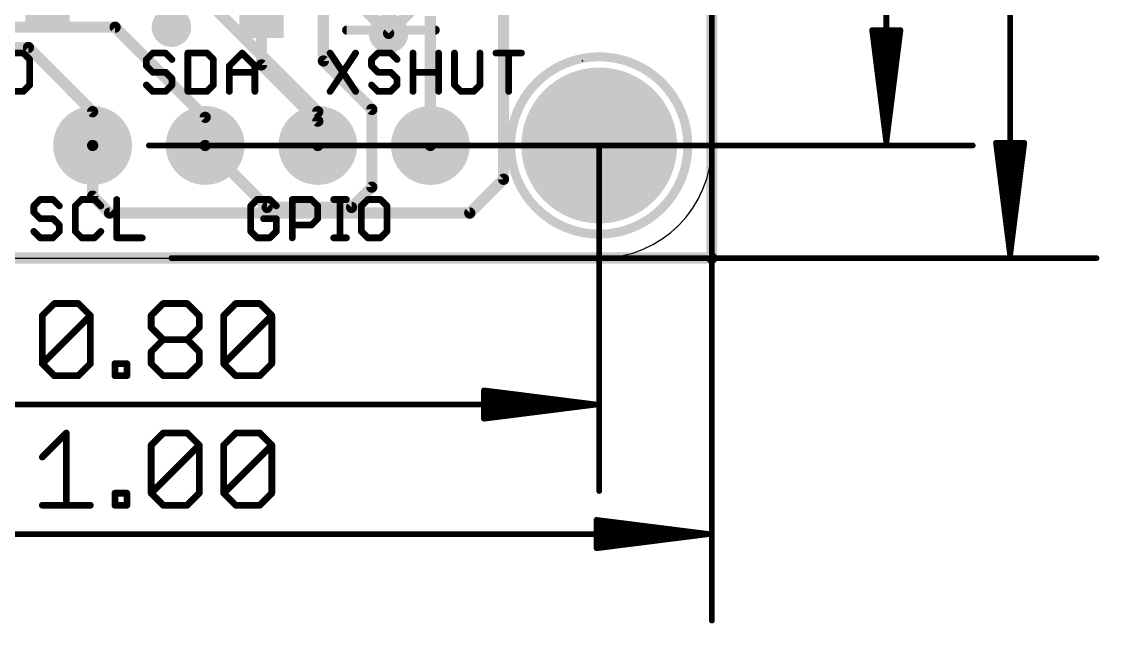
# Model space of a CAD drawing. Extents: x -5.4 to 34.1, y -8.2 to 17.9.
# Drawn here: x 9.83 to 34.15, y -8.24 to 5.33 of the extents above; entities that cross this region are included whole.
import ezdxf

# ---------------------------------------------------------------- set-up
doc = ezdxf.new("R2010")
doc.units = 0
for name, color, linetype in [('1', 12, 'CONTINUOUS'), ('16', 5, 'CONTINUOUS'), ('17', 110, 'CONTINUOUS'), ('18', 110, 'CONTINUOUS'), ('20', 53, 'CONTINUOUS'), ('21', 40, 'CONTINUOUS'), ('23', 53, 'CONTINUOUS'), ('24', 53, 'CONTINUOUS'), ('47', 253, 'CONTINUOUS')]:
    doc.layers.add(name, color=color, linetype=linetype)

# ---------------------------------------------------------------- blocks, each defined once
blk = doc.blocks.new('RECT')
blk.add_solid([(-0.5, -0.5), (0.5, -0.5), (-0.5, 0.5), (0.5, 0.5)])
blk = doc.blocks.new('ROUNDP')
at = {"const_width": 0.5}
blk.add_lwpolyline([(0, -0.25, 1), (0, 0.25, 1), (0, -0.25)], format="xyb", dxfattribs=at)
blk = doc.blocks.new('ROUNDV')
at = {"const_width": 0.5}
blk.add_lwpolyline([(0, -0.25, 1), (0, 0.25, 1), (0, -0.25)], format="xyb", dxfattribs=at)

msp = doc.modelspace()

# ---------------------------------------------------------------- linework, layer by layer
at = {"layer": '1', "const_width": 0.254}
for points in [[(25.4, 17.78), (25.4, 0)], [(20.701, 6.604), (20.701, 1.778)], [(18.1083, 5.0673), (17.3336, 5.842)], [(15.24, 5.5), (15.24, 4.357)], [(19.05, 2.54), (19.05, 5.461)], [(16.51, 3.087), (15.24, 4.357)], [(16.51, 3.087), (16.51, 2.54)], [(11.43, 1.397), (11.43, 2.54)], [(20.701, 1.778), (19.939, 1.016)], [(11.811, 1.016), (11.43, 1.397)], [(19.939, 1.016), (11.811, 1.016)], [(25.4, 0), (0, 0)]]:
    msp.add_lwpolyline(points, dxfattribs=at)
at = {"layer": '1', "const_width": 0.127}
for points in [[(18.0634, 5.0224, 1), (18.1532, 5.1122)], [(15.2849, 4.4019, 1), (15.1951, 4.3121)], [(15.1765, 4.357, 1), (15.3035, 4.357)], [(16.5735, 3.087, 1), (16.4465, 3.087)], [(16.4651, 3.0421, 1), (16.5549, 3.1319)], [(11.4935, 2.54, 1), (11.3665, 2.54)], [(16.4465, 2.54, 1), (16.5735, 2.54)], [(18.9865, 2.54, 1), (19.1135, 2.54)], [(20.6375, 1.778, 1), (20.7645, 1.778)], [(20.7459, 1.7331, 1), (20.6561, 1.8229)], [(11.4749, 1.4419, 1), (11.3851, 1.3521)], [(11.3665, 1.397, 1), (11.4935, 1.397)], [(11.811, 1.0795, 1), (11.811, 0.9525)], [(11.7661, 0.9711, 1), (11.8559, 1.0609)], [(19.8941, 1.0609, 1), (19.9839, 0.9711)], [(19.939, 0.9525, 1), (19.939, 1.0795)], [(25.3365, 0, 1), (25.4635, 0)], [(25.4, -0.0635, 1), (25.4, 0.0635)]]:
    msp.add_lwpolyline(points, format="xyb", dxfattribs=at)
at = {"layer": '16', "const_width": 0.254}
for points in [[(25.4, 17.78), (25.4, 0)], [(16.637, 10.033), (16.637, 4.445)], [(19.431, 6.39), (18.1083, 5.0673)], [(14.224, 5.588), (16.51, 3.302)], [(6.858, 5.207), (11.938, 5.207)], [(11.938, 5.207), (13.97, 3.175)], [(6.6686, 4.7498), (9.9822, 4.7498)], [(9.9822, 4.7498), (11.43, 3.302)], [(17.7292, 3.3528), (16.637, 4.445)], [(11.43, 3.302), (11.43, 2.54)], [(16.51, 3.302), (16.51, 2.54)], [(17.7292, 1.6002), (17.7292, 3.3528)], [(13.97, 3.175), (13.97, 2.54)], [(13.97, 2.54), (15.367, 1.143)], [(17.272, 1.143), (17.7292, 1.6002)], [(15.367, 1.143), (17.272, 1.143)], [(25.4, 0), (0, 0)]]:
    msp.add_lwpolyline(points, dxfattribs=at)
at = {"layer": '16', "const_width": 0.127}
for points in [[(11.9829, 5.2519, 1), (11.8931, 5.1621)], [(11.938, 5.1435, 1), (11.938, 5.2705)], [(18.0634, 5.1122, 1), (18.1532, 5.0224)], [(10.0271, 4.7947, 1), (9.9373, 4.7049)], [(9.9822, 4.6863, 1), (9.9822, 4.8133)], [(16.6819, 4.4899, 1), (16.5921, 4.4001)], [(16.5735, 4.445, 1), (16.7005, 4.445)], [(11.4935, 3.302, 1), (11.3665, 3.302)], [(11.3851, 3.2571, 1), (11.4749, 3.3469)], [(16.5735, 3.302, 1), (16.4465, 3.302)], [(16.4651, 3.2571, 1), (16.5549, 3.3469)], [(17.7927, 3.3528, 1), (17.6657, 3.3528)], [(17.6843, 3.3079, 1), (17.7741, 3.3977)], [(14.0335, 3.175, 1), (13.9065, 3.175)], [(13.9251, 3.1301, 1), (14.0149, 3.2199)], [(11.3665, 2.54, 1), (11.4935, 2.54)], [(14.0149, 2.5849, 1), (13.9251, 2.4951)], [(13.9065, 2.54, 1), (14.0335, 2.54)], [(16.4465, 2.54, 1), (16.5735, 2.54)], [(17.7741, 1.5553, 1), (17.6843, 1.6451)], [(17.6657, 1.6002, 1), (17.7927, 1.6002)], [(15.367, 1.2065, 1), (15.367, 1.0795)], [(15.3221, 1.0981, 1), (15.4119, 1.1879)], [(17.2271, 1.1879, 1), (17.3169, 1.0981)], [(17.272, 1.0795, 1), (17.272, 1.2065)], [(25.3365, 0, 1), (25.4635, 0)], [(25.4, -0.0635, 1), (25.4, 0.0635)]]:
    msp.add_lwpolyline(points, format="xyb", dxfattribs=at)
at = {"layer": '20'}
for p, q in [((25.4, 2.54), (25.4, 15.24)), ((2.54, 0), (22.86, 0))]:
    msp.add_line(p, q, dxfattribs=at)
msp.add_arc((22.86, 2.54), 2.54, 270, 0, dxfattribs=at)
at = {"layer": '21'}
for points, const_width in [([(19.161, 5.142), (17.161, 5.142)], 0.2032), ([(9.8661, 4.6235), (9.434, 4.6235)], 0.1524), ([(10.0102, 4.4795), (9.8661, 4.6235)], 0.1524), ([(12.787, 4.6235), (12.6429, 4.4795)], 0.1524), ([(13.0751, 4.6235), (12.787, 4.6235)], 0.1524), ([(13.2191, 4.4795), (13.0751, 4.6235)], 0.1524), ([(13.5784, 4.6235), (13.5784, 3.7592)], 0.1524), ([(14.0106, 4.6235), (13.5784, 4.6235)], 0.1524), ([(14.1547, 4.4795), (14.0106, 4.6235)], 0.1524), ([(14.514, 4.3354), (14.8021, 4.6235)], 0.1524), ([(14.8021, 4.6235), (15.0902, 4.3354)], 0.1524), ([(16.7874, 4.6235), (17.3636, 3.7592)], 0.1524), ([(17.3636, 4.6235), (16.7874, 3.7592)], 0.1524), ([(17.867, 4.6235), (17.7229, 4.4795)], 0.1524), ([(18.1551, 4.6235), (17.867, 4.6235)], 0.1524), ([(18.2991, 4.4795), (18.1551, 4.6235)], 0.1524), ([(18.6584, 3.7592), (18.6584, 4.6235)], 0.1524), ([(19.2347, 4.6235), (19.2347, 3.7592)], 0.1524), ([(19.594, 4.6235), (19.594, 3.9033)], 0.1524), ([(20.1702, 3.9033), (20.1702, 4.6235)], 0.1524), ([(20.5295, 4.6235), (21.1057, 4.6235)], 0.1524), ([(20.8176, 3.7592), (20.8176, 4.6235)], 0.1524), ([(10.0102, 3.9033), (10.0102, 4.4795)], 0.1524), ([(12.6429, 4.4795), (12.6429, 4.3354)], 0.1524), ([(12.6429, 4.3354), (12.787, 4.1914)], 0.1524), ([(14.1547, 3.9033), (14.1547, 4.4795)], 0.1524), ([(14.514, 3.7592), (14.514, 4.3354)], 0.1524), ([(15.0902, 4.3354), (15.0902, 3.7592)], 0.1524), ([(17.7229, 4.4795), (17.7229, 4.3354)], 0.1524), ([(17.7229, 4.3354), (17.867, 4.1914)], 0.1524), ([(12.787, 4.1914), (13.0751, 4.1914)], 0.1524), ([(13.0751, 4.1914), (13.2191, 4.0473)], 0.1524), ([(14.514, 4.1914), (15.0902, 4.1914)], 0.1524), ([(17.867, 4.1914), (18.1551, 4.1914)], 0.1524), ([(18.1551, 4.1914), (18.2991, 4.0473)], 0.1524), ([(18.6584, 4.1914), (19.2347, 4.1914)], 0.1524), ([(9.8661, 3.7592), (10.0102, 3.9033)], 0.1524), ([(12.787, 3.7592), (12.6429, 3.9033)], 0.1524), ([(13.2191, 3.9033), (13.0751, 3.7592)], 0.1524), ([(13.2191, 4.0473), (13.2191, 3.9033)], 0.1524), ([(14.0106, 3.7592), (14.1547, 3.9033)], 0.1524), ([(17.867, 3.7592), (17.7229, 3.9033)], 0.1524), ([(18.2991, 3.9033), (18.1551, 3.7592)], 0.1524), ([(18.2991, 4.0473), (18.2991, 3.9033)], 0.1524), ([(19.594, 3.9033), (19.738, 3.7592)], 0.1524), ([(20.0261, 3.7592), (20.1702, 3.9033)], 0.1524), ([(9.434, 3.7592), (9.8661, 3.7592)], 0.1524), ([(13.0751, 3.7592), (12.787, 3.7592)], 0.1524), ([(13.5784, 3.7592), (14.0106, 3.7592)], 0.1524), ([(18.1551, 3.7592), (17.867, 3.7592)], 0.1524), ([(19.738, 3.7592), (20.0261, 3.7592)], 0.1524), ([(10.247, 1.3215), (10.1029, 1.1775)], 0.1524), ([(10.1029, 1.1775), (10.1029, 1.0334)], 0.1524), ([(10.5351, 1.3215), (10.247, 1.3215)], 0.1524), ([(10.6791, 1.1775), (10.5351, 1.3215)], 0.1524), ([(11.1825, 1.3215), (11.0384, 1.1775)], 0.1524), ([(11.0384, 1.1775), (11.0384, 0.6013)], 0.1524), ([(11.4706, 1.3215), (11.1825, 1.3215)], 0.1524), ([(11.6147, 1.1775), (11.4706, 1.3215)], 0.1524), ([(11.974, 1.3215), (11.974, 0.4572)], 0.1524), ([(15.1421, 1.3215), (14.9981, 1.1775)], 0.1524), ([(14.9981, 1.1775), (14.9981, 0.6013)], 0.1524), ([(15.4303, 1.3215), (15.1421, 1.3215)], 0.1524), ([(15.5743, 1.1775), (15.4303, 1.3215)], 0.1524), ([(15.9336, 0.4572), (15.9336, 1.3215)], 0.1524), ([(15.9336, 1.3215), (16.3658, 1.3215)], 0.1524), ([(16.3658, 1.3215), (16.5098, 1.1775)], 0.1524), ([(16.5098, 1.1775), (16.5098, 0.8894)], 0.1524), ([(16.8691, 1.3215), (17.1572, 1.3215)], 0.1524), ([(17.0132, 0.4572), (17.0132, 1.3215)], 0.1524), ([(17.6369, 1.3215), (17.4928, 1.1775)], 0.1524), ([(17.4928, 1.1775), (17.4928, 0.6013)], 0.1524), ([(17.925, 1.3215), (17.6369, 1.3215)], 0.1524), ([(18.069, 1.1775), (17.925, 1.3215)], 0.1524), ([(18.069, 0.6013), (18.069, 1.1775)], 0.1524), ([(10.1029, 1.0334), (10.247, 0.8894)], 0.1524), ([(10.247, 0.8894), (10.5351, 0.8894)], 0.1524), ([(10.5351, 0.8894), (10.6791, 0.7453)], 0.1524), ([(10.6791, 0.7453), (10.6791, 0.6013)], 0.1524), ([(15.5743, 0.8894), (15.2862, 0.8894)], 0.1524), ([(15.5743, 0.6013), (15.5743, 0.8894)], 0.1524), ([(16.3658, 0.7453), (15.9336, 0.7453)], 0.1524), ([(16.5098, 0.8894), (16.3658, 0.7453)], 0.1524), ([(10.247, 0.4572), (10.1029, 0.6013)], 0.1524), ([(10.5351, 0.4572), (10.247, 0.4572)], 0.1524), ([(10.6791, 0.6013), (10.5351, 0.4572)], 0.1524), ([(11.0384, 0.6013), (11.1825, 0.4572)], 0.1524), ([(11.1825, 0.4572), (11.4706, 0.4572)], 0.1524), ([(11.4706, 0.4572), (11.6147, 0.6013)], 0.1524), ([(11.974, 0.4572), (12.5502, 0.4572)], 0.1524), ([(14.9981, 0.6013), (15.1421, 0.4572)], 0.1524), ([(15.1421, 0.4572), (15.4303, 0.4572)], 0.1524), ([(15.4303, 0.4572), (15.5743, 0.6013)], 0.1524), ([(16.8691, 0.4572), (17.1572, 0.4572)], 0.1524), ([(17.4928, 0.6013), (17.6369, 0.4572)], 0.1524), ([(17.6369, 0.4572), (17.925, 0.4572)], 0.1524), ([(17.925, 0.4572), (18.069, 0.6013)], 0.1524)]:
    msp.add_lwpolyline(points, dxfattribs=dict(at, const_width=const_width))
for points, const_width in [([(17.161, 5.1928, 1), (17.161, 5.0912)], 0.1016), ([(19.161, 5.0912, 1), (19.161, 5.1928)], 0.1016), ([(9.8931, 4.6505, 1), (9.8392, 4.5966)], 0.0762), ([(9.8661, 4.5854, 1), (9.8661, 4.6616)], 0.0762), ([(12.787, 4.6616, 1), (12.787, 4.5854)], 0.0762), ([(12.8139, 4.5966, 1), (12.76, 4.6505)], 0.0762), ([(13.102, 4.6505, 1), (13.0481, 4.5966)], 0.0762), ([(13.0751, 4.5854, 1), (13.0751, 4.6616)], 0.0762), ([(13.6165, 4.6235, 1), (13.5403, 4.6235)], 0.0762), ([(13.5784, 4.6616, 1), (13.5784, 4.5854)], 0.0762), ([(14.0376, 4.6505, 1), (13.9837, 4.5966)], 0.0762), ([(14.0106, 4.5854, 1), (14.0106, 4.6616)], 0.0762), ([(14.829, 4.6505, 1), (14.7751, 4.5966)], 0.0762), ([(14.829, 4.5966, 1), (14.7751, 4.6505)], 0.0762), ([(16.8191, 4.6447, 1), (16.7557, 4.6024)], 0.0762), ([(17.3953, 4.6024, 1), (17.3319, 4.6447)], 0.0762), ([(17.867, 4.6616, 1), (17.867, 4.5854)], 0.0762), ([(17.8939, 4.5966, 1), (17.84, 4.6505)], 0.0762), ([(18.182, 4.6505, 1), (18.1281, 4.5966)], 0.0762), ([(18.1551, 4.5854, 1), (18.1551, 4.6616)], 0.0762), ([(18.6965, 4.6235, 1), (18.6203, 4.6235)], 0.0762), ([(19.2728, 4.6235, 1), (19.1966, 4.6235)], 0.0762), ([(19.6321, 4.6235, 1), (19.5559, 4.6235)], 0.0762), ([(20.2083, 4.6235, 1), (20.1321, 4.6235)], 0.0762), ([(20.5295, 4.6616, 1), (20.5295, 4.5854)], 0.0762), ([(20.8557, 4.6235, 1), (20.7795, 4.6235)], 0.0762), ([(22.86, 0.54, 1), (22.86, 4.54, 1), (22.86, 0.54)], 0.2032), ([(21.1057, 4.5854, 1), (21.1057, 4.6616)], 0.0762), ([(10.0483, 4.4795, 1), (9.9721, 4.4795)], 0.0762), ([(9.9832, 4.4525, 1), (10.0371, 4.5064)], 0.0762), ([(12.681, 4.4795, 1), (12.6048, 4.4795)], 0.0762), ([(12.616, 4.5064, 1), (12.6699, 4.4525)], 0.0762), ([(12.6699, 4.3624, 1), (12.616, 4.3085)], 0.0762), ([(13.1922, 4.4525, 1), (13.2461, 4.5064)], 0.0762), ([(14.1928, 4.4795, 1), (14.1166, 4.4795)], 0.0762), ([(14.1277, 4.4525, 1), (14.1816, 4.5064)], 0.0762), ([(14.487, 4.3624, 1), (14.5409, 4.3085)], 0.0762), ([(14.5521, 4.3354, 1), (14.4759, 4.3354)], 0.0762), ([(15.1283, 4.3354, 1), (15.0521, 4.3354)], 0.0762), ([(15.0632, 4.3085, 1), (15.1171, 4.3624)], 0.0762), ([(17.761, 4.4795, 1), (17.6848, 4.4795)], 0.0762), ([(17.696, 4.5064, 1), (17.7499, 4.4525)], 0.0762), ([(17.7499, 4.3624, 1), (17.696, 4.3085)], 0.0762), ([(18.2722, 4.4525, 1), (18.3261, 4.5064)], 0.0762), ([(12.6048, 4.3354, 1), (12.681, 4.3354)], 0.0762), ([(12.787, 4.2295, 1), (12.787, 4.1533)], 0.0762), ([(12.76, 4.1644, 1), (12.8139, 4.2183)], 0.0762), ([(13.102, 4.2183, 1), (13.0481, 4.1644)], 0.0762), ([(13.0751, 4.1533, 1), (13.0751, 4.2295)], 0.0762), ([(14.514, 4.2295, 1), (14.514, 4.1533)], 0.0762), ([(15.0902, 4.1533, 1), (15.0902, 4.2295)], 0.0762), ([(17.6848, 4.3354, 1), (17.761, 4.3354)], 0.0762), ([(17.867, 4.2295, 1), (17.867, 4.1533)], 0.0762), ([(17.84, 4.1644, 1), (17.8939, 4.2183)], 0.0762), ([(18.182, 4.2183, 1), (18.1281, 4.1644)], 0.0762), ([(18.1551, 4.1533, 1), (18.1551, 4.2295)], 0.0762), ([(18.6584, 4.2295, 1), (18.6584, 4.1533)], 0.0762), ([(19.2347, 4.1533, 1), (19.2347, 4.2295)], 0.0762), ([(9.9721, 3.9033, 1), (10.0483, 3.9033)], 0.0762), ([(10.0371, 3.8763, 1), (9.9832, 3.9302)], 0.0762), ([(12.6699, 3.9302, 1), (12.616, 3.8763)], 0.0762), ([(13.2572, 4.0473, 1), (13.181, 4.0473)], 0.0762), ([(13.181, 3.9033, 1), (13.2572, 3.9033)], 0.0762), ([(13.1922, 4.0204, 1), (13.2461, 4.0743)], 0.0762), ([(13.2461, 3.8763, 1), (13.1922, 3.9302)], 0.0762), ([(14.1166, 3.9033, 1), (14.1928, 3.9033)], 0.0762), ([(14.1816, 3.8763, 1), (14.1277, 3.9302)], 0.0762), ([(17.7499, 3.9302, 1), (17.696, 3.8763)], 0.0762), ([(18.3372, 4.0473, 1), (18.261, 4.0473)], 0.0762), ([(18.261, 3.9033, 1), (18.3372, 3.9033)], 0.0762), ([(18.2722, 4.0204, 1), (18.3261, 4.0743)], 0.0762), ([(18.3261, 3.8763, 1), (18.2722, 3.9302)], 0.0762), ([(19.6209, 3.9302, 1), (19.567, 3.8763)], 0.0762), ([(19.5559, 3.9033, 1), (19.6321, 3.9033)], 0.0762), ([(20.1321, 3.9033, 1), (20.2083, 3.9033)], 0.0762), ([(20.1971, 3.8763, 1), (20.1432, 3.9302)], 0.0762), ([(9.8392, 3.7861, 1), (9.8931, 3.7323)], 0.0762), ([(9.8661, 3.7211, 1), (9.8661, 3.7973)], 0.0762), ([(12.787, 3.7973, 1), (12.787, 3.7211)], 0.0762), ([(12.76, 3.7323, 1), (12.8139, 3.7861)], 0.0762), ([(13.0481, 3.7861, 1), (13.102, 3.7323)], 0.0762), ([(13.0751, 3.7211, 1), (13.0751, 3.7973)], 0.0762), ([(13.5784, 3.7973, 1), (13.5784, 3.7211)], 0.0762), ([(13.5403, 3.7592, 1), (13.6165, 3.7592)], 0.0762), ([(13.9837, 3.7861, 1), (14.0376, 3.7323)], 0.0762), ([(14.0106, 3.7211, 1), (14.0106, 3.7973)], 0.0762), ([(14.4759, 3.7592, 1), (14.5521, 3.7592)], 0.0762), ([(15.0521, 3.7592, 1), (15.1283, 3.7592)], 0.0762), ([(16.7557, 3.7803, 1), (16.8191, 3.7381)], 0.0762), ([(17.3319, 3.7381, 1), (17.3953, 3.7803)], 0.0762), ([(17.867, 3.7973, 1), (17.867, 3.7211)], 0.0762), ([(17.84, 3.7323, 1), (17.8939, 3.7861)], 0.0762), ([(18.1281, 3.7861, 1), (18.182, 3.7323)], 0.0762), ([(18.1551, 3.7211, 1), (18.1551, 3.7973)], 0.0762), ([(18.6203, 3.7592, 1), (18.6965, 3.7592)], 0.0762), ([(19.1966, 3.7592, 1), (19.2728, 3.7592)], 0.0762), ([(19.738, 3.7973, 1), (19.738, 3.7211)], 0.0762), ([(19.7111, 3.7323, 1), (19.765, 3.7861)], 0.0762), ([(19.9992, 3.7861, 1), (20.0531, 3.7323)], 0.0762), ([(20.0261, 3.7211, 1), (20.0261, 3.7973)], 0.0762), ([(20.7795, 3.7592, 1), (20.8557, 3.7592)], 0.0762), ([(10.141, 1.1775, 1), (10.0648, 1.1775)], 0.0762), ([(10.076, 1.2044, 1), (10.1299, 1.1505)], 0.0762), ([(10.247, 1.3596, 1), (10.247, 1.2834)], 0.0762), ([(10.2739, 1.2946, 1), (10.22, 1.3485)], 0.0762), ([(10.562, 1.3485, 1), (10.5081, 1.2946)], 0.0762), ([(10.5351, 1.2834, 1), (10.5351, 1.3596)], 0.0762), ([(10.6522, 1.1505, 1), (10.7061, 1.2044)], 0.0762), ([(11.0765, 1.1775, 1), (11.0003, 1.1775)], 0.0762), ([(11.0115, 1.2044, 1), (11.0654, 1.1505)], 0.0762), ([(11.1825, 1.3596, 1), (11.1825, 1.2834)], 0.0762), ([(11.2094, 1.2946, 1), (11.1556, 1.3485)], 0.0762), ([(11.4976, 1.3485, 1), (11.4437, 1.2946)], 0.0762), ([(11.4706, 1.2834, 1), (11.4706, 1.3596)], 0.0762), ([(11.5877, 1.1505, 1), (11.6416, 1.2044)], 0.0762), ([(12.0121, 1.3215, 1), (11.9359, 1.3215)], 0.0762), ([(14.9711, 1.2044, 1), (15.025, 1.1505)], 0.0762), ([(15.0362, 1.1775, 1), (14.96, 1.1775)], 0.0762), ([(15.1421, 1.3596, 1), (15.1421, 1.2834)], 0.0762), ([(15.1691, 1.2946, 1), (15.1152, 1.3485)], 0.0762), ([(15.4572, 1.3485, 1), (15.4033, 1.2946)], 0.0762), ([(15.4303, 1.2834, 1), (15.4303, 1.3596)], 0.0762), ([(15.5474, 1.1505, 1), (15.6012, 1.2044)], 0.0762), ([(15.9717, 1.3215, 1), (15.8955, 1.3215)], 0.0762), ([(15.9336, 1.3596, 1), (15.9336, 1.2834)], 0.0762), ([(16.3927, 1.3485, 1), (16.3388, 1.2946)], 0.0762), ([(16.3658, 1.2834, 1), (16.3658, 1.3596)], 0.0762), ([(16.5479, 1.1775, 1), (16.4717, 1.1775)], 0.0762), ([(16.4829, 1.1505, 1), (16.5368, 1.2044)], 0.0762), ([(16.8691, 1.3596, 1), (16.8691, 1.2834)], 0.0762), ([(17.0513, 1.3215, 1), (16.9751, 1.3215)], 0.0762), ([(17.1572, 1.2834, 1), (17.1572, 1.3596)], 0.0762), ([(17.5309, 1.1775, 1), (17.4547, 1.1775)], 0.0762), ([(17.4659, 1.2044, 1), (17.5197, 1.1505)], 0.0762), ([(17.6369, 1.3596, 1), (17.6369, 1.2834)], 0.0762), ([(17.6638, 1.2946, 1), (17.6099, 1.3485)], 0.0762), ([(17.9519, 1.3485, 1), (17.898, 1.2946)], 0.0762), ([(17.925, 1.2834, 1), (17.925, 1.3596)], 0.0762), ([(18.1071, 1.1775, 1), (18.0309, 1.1775)], 0.0762), ([(18.0421, 1.1505, 1), (18.096, 1.2044)], 0.0762), ([(10.1299, 1.0604, 1), (10.076, 1.0065)], 0.0762), ([(10.0648, 1.0334, 1), (10.141, 1.0334)], 0.0762), ([(10.247, 0.9275, 1), (10.247, 0.8513)], 0.0762), ([(10.22, 0.8624, 1), (10.2739, 0.9163)], 0.0762), ([(10.562, 0.9163, 1), (10.5081, 0.8624)], 0.0762), ([(10.5351, 0.8513, 1), (10.5351, 0.9275)], 0.0762), ([(10.7172, 0.7453, 1), (10.641, 0.7453)], 0.0762), ([(10.6522, 0.7184, 1), (10.7061, 0.7723)], 0.0762), ([(15.2862, 0.9275, 1), (15.2862, 0.8513)], 0.0762), ([(15.6124, 0.8894, 1), (15.5362, 0.8894)], 0.0762), ([(15.5743, 0.8513, 1), (15.5743, 0.9275)], 0.0762), ([(15.9336, 0.7834, 1), (15.9336, 0.7072)], 0.0762), ([(16.3388, 0.7723, 1), (16.3927, 0.7184)], 0.0762), ([(16.3658, 0.7072, 1), (16.3658, 0.7834)], 0.0762), ([(16.4717, 0.8894, 1), (16.5479, 0.8894)], 0.0762), ([(16.5368, 0.8624, 1), (16.4829, 0.9163)], 0.0762), ([(10.1299, 0.6282, 1), (10.076, 0.5743)], 0.0762), ([(10.247, 0.4953, 1), (10.247, 0.4191)], 0.0762), ([(10.22, 0.4303, 1), (10.2739, 0.4841)], 0.0762), ([(10.5081, 0.4841, 1), (10.562, 0.4303)], 0.0762), ([(10.5351, 0.4191, 1), (10.5351, 0.4953)], 0.0762), ([(10.641, 0.6013, 1), (10.7172, 0.6013)], 0.0762), ([(10.7061, 0.5743, 1), (10.6522, 0.6282)], 0.0762), ([(11.0654, 0.6282, 1), (11.0115, 0.5743)], 0.0762), ([(11.0003, 0.6013, 1), (11.0765, 0.6013)], 0.0762), ([(11.1825, 0.4953, 1), (11.1825, 0.4191)], 0.0762), ([(11.1556, 0.4303, 1), (11.2094, 0.4841)], 0.0762), ([(11.4437, 0.4841, 1), (11.4976, 0.4303)], 0.0762), ([(11.4706, 0.4191, 1), (11.4706, 0.4953)], 0.0762), ([(11.6416, 0.5743, 1), (11.5877, 0.6282)], 0.0762), ([(11.974, 0.4953, 1), (11.974, 0.4191)], 0.0762), ([(11.9359, 0.4572, 1), (12.0121, 0.4572)], 0.0762), ([(12.5502, 0.4191, 1), (12.5502, 0.4953)], 0.0762), ([(15.025, 0.6282, 1), (14.9711, 0.5743)], 0.0762), ([(14.96, 0.6013, 1), (15.0362, 0.6013)], 0.0762), ([(15.1421, 0.4953, 1), (15.1421, 0.4191)], 0.0762), ([(15.1152, 0.4303, 1), (15.1691, 0.4841)], 0.0762), ([(15.4033, 0.4841, 1), (15.4572, 0.4303)], 0.0762), ([(15.4303, 0.4191, 1), (15.4303, 0.4953)], 0.0762), ([(15.5362, 0.6013, 1), (15.6124, 0.6013)], 0.0762), ([(15.6012, 0.5743, 1), (15.5474, 0.6282)], 0.0762), ([(15.8955, 0.4572, 1), (15.9717, 0.4572)], 0.0762), ([(16.8691, 0.4953, 1), (16.8691, 0.4191)], 0.0762), ([(16.9751, 0.4572, 1), (17.0513, 0.4572)], 0.0762), ([(17.1572, 0.4191, 1), (17.1572, 0.4953)], 0.0762), ([(17.5197, 0.6282, 1), (17.4659, 0.5743)], 0.0762), ([(17.4547, 0.6013, 1), (17.5309, 0.6013)], 0.0762), ([(17.6369, 0.4953, 1), (17.6369, 0.4191)], 0.0762), ([(17.6099, 0.4303, 1), (17.6638, 0.4841)], 0.0762), ([(17.898, 0.4841, 1), (17.9519, 0.4303)], 0.0762), ([(17.925, 0.4191, 1), (17.925, 0.4953)], 0.0762), ([(18.0309, 0.6013, 1), (18.1071, 0.6013)], 0.0762), ([(18.096, 0.5743, 1), (18.0421, 0.6282)], 0.0762)]:
    msp.add_lwpolyline(points, format="xyb", dxfattribs=dict(at, const_width=const_width))
at = {"layer": '23'}
for p in [(12.7, 2.54), (22.86, 2.54)]:
    msp.add_point(p, dxfattribs=at)
at = {"layer": '24'}
msp.add_point((22.479, 4.445), dxfattribs=at)
at = {"layer": '47'}
for points, const_width in [([(32.131, 0.065), (32.131, 17.715)], 0.13), ([(29.337, 2.605), (29.337, 15.175)], 0.13), ([(25.4, 9.144), (25.4, -8.173)], 0.13), ([(29.337, 2.605), (29.0178, 5.14)], 0.13), ([(29.0178, 5.14), (29.6562, 5.14)], 0.13), ([(29.337, 2.605), (29.077, 5.14)], 0.13), ([(29.337, 2.605), (29.207, 5.14)], 0.13), ([(29.6562, 5.14), (29.337, 2.605)], 0.13), ([(29.467, 5.14), (29.337, 2.605)], 0.13), ([(29.597, 5.14), (29.337, 2.605)], 0.13), ([(12.7, 2.54), (31.287, 2.54)], 0.13), ([(22.86, 2.54), (22.86, -5.252)], 0.13), ([(32.131, 0.065), (31.8118, 2.6)], 0.13), ([(31.8118, 2.6), (32.4502, 2.6)], 0.13), ([(32.131, 0.065), (31.871, 2.6)], 0.13), ([(32.131, 0.065), (32.001, 2.6)], 0.13), ([(32.4502, 2.6), (32.131, 0.065)], 0.13), ([(32.261, 2.6), (32.131, 0.065)], 0.13), ([(32.391, 2.6), (32.131, 0.065)], 0.13), ([(13.208, 0), (34.081, 0)], 0.13), ([(10.2948, -1.2955), (10.566, -1.0243)], 0.1524), ([(10.566, -1.0243), (11.1083, -1.0243)], 0.1524), ([(11.1083, -1.0243), (11.3795, -1.2955)], 0.1524), ([(12.7505, -1.2955), (13.0217, -1.0243)], 0.1524), ([(13.0217, -1.0243), (13.564, -1.0243)], 0.1524), ([(13.564, -1.0243), (13.8352, -1.2955)], 0.1524), ([(14.3877, -1.2955), (14.6589, -1.0243)], 0.1524), ([(14.6589, -1.0243), (15.2012, -1.0243)], 0.1524), ([(15.2012, -1.0243), (15.4724, -1.2955)], 0.1524), ([(10.2948, -2.3801), (10.2948, -1.2955)], 0.1524), ([(10.2948, -2.3801), (11.3795, -1.2955)], 0.1524), ([(11.3795, -1.2955), (11.3795, -2.3801)], 0.1524), ([(12.7505, -1.5666), (12.7505, -1.2955)], 0.1524), ([(13.8352, -1.2955), (13.8352, -1.5666)], 0.1524), ([(14.3877, -2.3801), (14.3877, -1.2955)], 0.1524), ([(14.3877, -2.3801), (15.4724, -1.2955)], 0.1524), ([(15.4724, -1.2955), (15.4724, -2.3801)], 0.1524), ([(13.0217, -1.8378), (12.7505, -1.5666)], 0.1524), ([(13.8352, -1.5666), (13.564, -1.8378)], 0.1524), ([(12.7505, -2.109), (13.0217, -1.8378)], 0.1524), ([(13.0217, -1.8378), (13.564, -1.8378)], 0.1524), ([(13.564, -1.8378), (13.8352, -2.109)], 0.1524), ([(12.7505, -2.3801), (12.7505, -2.109)], 0.1524), ([(13.8352, -2.109), (13.8352, -2.3801)], 0.1524), ([(10.566, -2.6513), (10.2948, -2.3801)], 0.1524), ([(11.3795, -2.3801), (11.1083, -2.6513)], 0.1524), ([(11.932, -2.6513), (11.932, -2.3801)], 0.1524), ([(11.932, -2.3801), (12.2031, -2.3801)], 0.1524), ([(12.2031, -2.3801), (12.2031, -2.6513)], 0.1524), ([(13.0217, -2.6513), (12.7505, -2.3801)], 0.1524), ([(13.8352, -2.3801), (13.564, -2.6513)], 0.1524), ([(14.6589, -2.6513), (14.3877, -2.3801)], 0.1524), ([(15.4724, -2.3801), (15.2012, -2.6513)], 0.1524), ([(11.1083, -2.6513), (10.566, -2.6513)], 0.1524), ([(12.2031, -2.6513), (11.932, -2.6513)], 0.1524), ([(13.564, -2.6513), (13.0217, -2.6513)], 0.1524), ([(15.2012, -2.6513), (14.6589, -2.6513)], 0.1524), ([(22.795, -3.302), (20.26, -2.9828)], 0.13), ([(20.26, -2.9828), (20.26, -3.6212)], 0.13), ([(22.795, -3.302), (20.26, -3.042)], 0.13), ([(22.795, -3.302), (20.26, -3.172)], 0.13), ([(22.795, -3.302), (2.605, -3.302)], 0.13), ([(20.26, -3.6212), (22.795, -3.302)], 0.13), ([(20.26, -3.432), (22.795, -3.302)], 0.13), ([(20.26, -3.562), (22.795, -3.302)], 0.13), ([(10.2948, -4.4876), (10.8371, -3.9453)], 0.1524), ([(10.8371, -3.9453), (10.8371, -5.5723)], 0.1524), ([(12.7505, -4.2165), (13.0217, -3.9453)], 0.1524), ([(13.0217, -3.9453), (13.564, -3.9453)], 0.1524), ([(13.564, -3.9453), (13.8352, -4.2165)], 0.1524), ([(14.3877, -4.2165), (14.6589, -3.9453)], 0.1524), ([(14.6589, -3.9453), (15.2012, -3.9453)], 0.1524), ([(15.2012, -3.9453), (15.4724, -4.2165)], 0.1524), ([(12.7505, -5.3011), (12.7505, -4.2165)], 0.1524), ([(12.7505, -5.3011), (13.8352, -4.2165)], 0.1524), ([(13.8352, -4.2165), (13.8352, -5.3011)], 0.1524), ([(14.3877, -5.3011), (14.3877, -4.2165)], 0.1524), ([(14.3877, -5.3011), (15.4724, -4.2165)], 0.1524), ([(15.4724, -4.2165), (15.4724, -5.3011)], 0.1524), ([(11.932, -5.5723), (11.932, -5.3011)], 0.1524), ([(11.932, -5.3011), (12.2031, -5.3011)], 0.1524), ([(12.2031, -5.3011), (12.2031, -5.5723)], 0.1524), ([(13.0217, -5.5723), (12.7505, -5.3011)], 0.1524), ([(13.8352, -5.3011), (13.564, -5.5723)], 0.1524), ([(14.6589, -5.5723), (14.3877, -5.3011)], 0.1524), ([(15.4724, -5.3011), (15.2012, -5.5723)], 0.1524), ([(10.2948, -5.5723), (11.3795, -5.5723)], 0.1524), ([(12.2031, -5.5723), (11.932, -5.5723)], 0.1524), ([(13.564, -5.5723), (13.0217, -5.5723)], 0.1524), ([(15.2012, -5.5723), (14.6589, -5.5723)], 0.1524), ([(25.335, -6.223), (22.8, -5.9038)], 0.13), ([(22.8, -5.9038), (22.8, -6.5422)], 0.13), ([(25.335, -6.223), (22.8, -5.963)], 0.13), ([(25.335, -6.223), (22.8, -6.093)], 0.13), ([(25.335, -6.223), (0.065, -6.223)], 0.13), ([(22.8, -6.5422), (25.335, -6.223)], 0.13), ([(22.8, -6.353), (25.335, -6.223)], 0.13), ([(22.8, -6.483), (25.335, -6.223)], 0.13)]:
    msp.add_lwpolyline(points, dxfattribs=dict(at, const_width=const_width))
for points, const_width in [([(29.05, 5.1441, 1), (28.9855, 5.1359)], 0.065), ([(29.0178, 5.1725, 1), (29.0178, 5.1075)], 0.065), ([(29.1093, 5.1433, 1), (29.0447, 5.1367)], 0.065), ([(29.2395, 5.1417, 1), (29.1745, 5.1383)], 0.065), ([(29.4995, 5.1383, 1), (29.4345, 5.1417)], 0.065), ([(29.6293, 5.1367, 1), (29.5647, 5.1433)], 0.065), ([(29.6885, 5.1359, 1), (29.624, 5.1441)], 0.065), ([(29.6562, 5.1075, 1), (29.6562, 5.1725)], 0.065), ([(12.7, 2.5725, 1), (12.7, 2.5075)], 0.065), ([(22.8925, 2.54, 1), (22.8275, 2.54)], 0.065), ([(29.3048, 2.6091, 1), (29.3692, 2.6009)], 0.065), ([(29.3047, 2.6083, 1), (29.3693, 2.6017)], 0.065), ([(29.3045, 2.6033, 1), (29.3695, 2.6067)], 0.065), ([(29.3045, 2.6067, 1), (29.3695, 2.6033)], 0.065), ([(29.3045, 2.605, 1), (29.3695, 2.605)], 0.065), ([(29.3047, 2.6017, 1), (29.3693, 2.6083)], 0.065), ([(29.3048, 2.6009, 1), (29.3692, 2.6091)], 0.065), ([(31.287, 2.5075, 1), (31.287, 2.5725)], 0.065), ([(31.844, 2.6041, 1), (31.7795, 2.5959)], 0.065), ([(31.8118, 2.6325, 1), (31.8118, 2.5675)], 0.065), ([(31.9033, 2.6033, 1), (31.8387, 2.5967)], 0.065), ([(32.0335, 2.6017, 1), (31.9685, 2.5983)], 0.065), ([(32.2935, 2.5983, 1), (32.2285, 2.6017)], 0.065), ([(32.4233, 2.5967, 1), (32.3587, 2.6033)], 0.065), ([(32.4825, 2.5959, 1), (32.418, 2.6041)], 0.065), ([(32.4502, 2.5675, 1), (32.4502, 2.6325)], 0.065), ([(13.208, 0.0325, 1), (13.208, -0.0325)], 0.065), ([(32.0988, 0.0691, 1), (32.1632, 0.0609)], 0.065), ([(32.0987, 0.0683, 1), (32.1633, 0.0617)], 0.065), ([(32.0985, 0.0633, 1), (32.1635, 0.0667)], 0.065), ([(32.0985, 0.0667, 1), (32.1635, 0.0633)], 0.065), ([(32.0985, 0.065, 1), (32.1635, 0.065)], 0.065), ([(32.0987, 0.0617, 1), (32.1633, 0.0683)], 0.065), ([(32.0988, 0.0609, 1), (32.1632, 0.0691)], 0.065), ([(34.081, -0.0325, 1), (34.081, 0.0325)], 0.065), ([(10.566, -0.9862, 1), (10.566, -1.0624)], 0.0762), ([(10.5929, -1.0513, 1), (10.539, -0.9974)], 0.0762), ([(11.1352, -0.9974, 1), (11.0814, -1.0513)], 0.0762), ([(11.1083, -1.0624, 1), (11.1083, -0.9862)], 0.0762), ([(13.0217, -0.9862, 1), (13.0217, -1.0624)], 0.0762), ([(13.0486, -1.0513, 1), (12.9948, -0.9974)], 0.0762), ([(13.591, -0.9974, 1), (13.5371, -1.0513)], 0.0762), ([(13.564, -1.0624, 1), (13.564, -0.9862)], 0.0762), ([(14.6589, -0.9862, 1), (14.6589, -1.0624)], 0.0762), ([(14.6858, -1.0513, 1), (14.6319, -0.9974)], 0.0762), ([(15.2281, -0.9974, 1), (15.1743, -1.0513)], 0.0762), ([(15.2012, -1.0624, 1), (15.2012, -0.9862)], 0.0762), ([(10.3329, -1.2955, 1), (10.2567, -1.2955)], 0.0762), ([(10.2679, -1.2685, 1), (10.3218, -1.3224)], 0.0762), ([(11.4176, -1.2955, 1), (11.3414, -1.2955)], 0.0762), ([(11.4064, -1.3224, 1), (11.3525, -1.2685)], 0.0762), ([(11.3525, -1.3224, 1), (11.4064, -1.2685)], 0.0762), ([(12.7886, -1.2955, 1), (12.7124, -1.2955)], 0.0762), ([(12.7236, -1.2685, 1), (12.7775, -1.3224)], 0.0762), ([(13.8733, -1.2955, 1), (13.7971, -1.2955)], 0.0762), ([(13.8083, -1.3224, 1), (13.8621, -1.2685)], 0.0762), ([(14.4258, -1.2955, 1), (14.3496, -1.2955)], 0.0762), ([(14.3608, -1.2685, 1), (14.4146, -1.3224)], 0.0762), ([(15.5105, -1.2955, 1), (15.4343, -1.2955)], 0.0762), ([(15.4993, -1.3224, 1), (15.4454, -1.2685)], 0.0762), ([(15.4454, -1.3224, 1), (15.4993, -1.2685)], 0.0762), ([(12.7775, -1.5397, 1), (12.7236, -1.5936)], 0.0762), ([(12.7124, -1.5666, 1), (12.7886, -1.5666)], 0.0762), ([(13.7971, -1.5666, 1), (13.8733, -1.5666)], 0.0762), ([(13.8621, -1.5936, 1), (13.8083, -1.5397)], 0.0762), ([(13.0217, -1.7997, 1), (13.0217, -1.8759)], 0.0762), ([(13.0486, -1.8647, 1), (12.9948, -1.8109)], 0.0762), ([(12.9948, -1.8647, 1), (13.0486, -1.8109)], 0.0762), ([(13.591, -1.8109, 1), (13.5371, -1.8647)], 0.0762), ([(13.5371, -1.8109, 1), (13.591, -1.8647)], 0.0762), ([(13.564, -1.8759, 1), (13.564, -1.7997)], 0.0762), ([(12.7886, -2.109, 1), (12.7124, -2.109)], 0.0762), ([(12.7236, -2.082, 1), (12.7775, -2.1359)], 0.0762), ([(13.8733, -2.109, 1), (13.7971, -2.109)], 0.0762), ([(13.8083, -2.1359, 1), (13.8621, -2.082)], 0.0762), ([(10.3218, -2.3532, 1), (10.2679, -2.4071)], 0.0762), ([(10.2679, -2.3532, 1), (10.3218, -2.4071)], 0.0762), ([(10.2567, -2.3801, 1), (10.3329, -2.3801)], 0.0762), ([(11.3414, -2.3801, 1), (11.4176, -2.3801)], 0.0762), ([(11.4064, -2.4071, 1), (11.3525, -2.3532)], 0.0762), ([(11.9701, -2.3801, 1), (11.8939, -2.3801)], 0.0762), ([(11.932, -2.342, 1), (11.932, -2.4182)], 0.0762), ([(12.2412, -2.3801, 1), (12.165, -2.3801)], 0.0762), ([(12.2031, -2.4182, 1), (12.2031, -2.342)], 0.0762), ([(12.7775, -2.3532, 1), (12.7236, -2.4071)], 0.0762), ([(12.7124, -2.3801, 1), (12.7886, -2.3801)], 0.0762), ([(13.7971, -2.3801, 1), (13.8733, -2.3801)], 0.0762), ([(13.8621, -2.4071, 1), (13.8083, -2.3532)], 0.0762), ([(14.4146, -2.3532, 1), (14.3608, -2.4071)], 0.0762), ([(14.3608, -2.3532, 1), (14.4146, -2.4071)], 0.0762), ([(14.3496, -2.3801, 1), (14.4258, -2.3801)], 0.0762), ([(15.4343, -2.3801, 1), (15.5105, -2.3801)], 0.0762), ([(15.4993, -2.4071, 1), (15.4454, -2.3532)], 0.0762), ([(10.566, -2.6132, 1), (10.566, -2.6894)], 0.0762), ([(10.539, -2.6782, 1), (10.5929, -2.6244)], 0.0762), ([(11.0814, -2.6244, 1), (11.1352, -2.6782)], 0.0762), ([(11.1083, -2.6894, 1), (11.1083, -2.6132)], 0.0762), ([(11.932, -2.6132, 1), (11.932, -2.6894)], 0.0762), ([(11.8939, -2.6513, 1), (11.9701, -2.6513)], 0.0762), ([(12.165, -2.6513, 1), (12.2412, -2.6513)], 0.0762), ([(12.2031, -2.6894, 1), (12.2031, -2.6132)], 0.0762), ([(13.0217, -2.6132, 1), (13.0217, -2.6894)], 0.0762), ([(12.9948, -2.6782, 1), (13.0486, -2.6244)], 0.0762), ([(13.5371, -2.6244, 1), (13.591, -2.6782)], 0.0762), ([(13.564, -2.6894, 1), (13.564, -2.6132)], 0.0762), ([(14.6589, -2.6132, 1), (14.6589, -2.6894)], 0.0762), ([(14.6319, -2.6782, 1), (14.6858, -2.6244)], 0.0762), ([(15.1743, -2.6244, 1), (15.2281, -2.6782)], 0.0762), ([(15.2012, -2.6894, 1), (15.2012, -2.6132)], 0.0762), ([(20.2641, -2.9505, 1), (20.2559, -3.015)], 0.065), ([(20.2925, -2.9828, 1), (20.2275, -2.9828)], 0.065), ([(20.2633, -3.0097, 1), (20.2567, -3.0743)], 0.065), ([(20.2617, -3.1395, 1), (20.2583, -3.2045)], 0.065), ([(20.2583, -3.3995, 1), (20.2617, -3.4645)], 0.065), ([(22.7991, -3.3342, 1), (22.7909, -3.2698)], 0.065), ([(22.7909, -3.3342, 1), (22.7991, -3.2698)], 0.065), ([(22.7983, -3.3343, 1), (22.7917, -3.2697)], 0.065), ([(22.7917, -3.3343, 1), (22.7983, -3.2697)], 0.065), ([(22.7933, -3.3345, 1), (22.7967, -3.2695)], 0.065), ([(22.7967, -3.3345, 1), (22.7933, -3.2695)], 0.065), ([(22.795, -3.3345, 1), (22.795, -3.2695)], 0.065), ([(20.2567, -3.5297, 1), (20.2633, -3.5943)], 0.065), ([(20.2559, -3.589, 1), (20.2641, -3.6535)], 0.065), ([(20.2275, -3.6212, 1), (20.2925, -3.6212)], 0.065), ([(10.8752, -3.9453, 1), (10.799, -3.9453)], 0.0762), ([(10.8641, -3.9723, 1), (10.8102, -3.9184)], 0.0762), ([(13.0217, -3.9072, 1), (13.0217, -3.9834)], 0.0762), ([(13.0486, -3.9723, 1), (12.9948, -3.9184)], 0.0762), ([(13.591, -3.9184, 1), (13.5371, -3.9723)], 0.0762), ([(13.564, -3.9834, 1), (13.564, -3.9072)], 0.0762), ([(14.6589, -3.9072, 1), (14.6589, -3.9834)], 0.0762), ([(14.6858, -3.9723, 1), (14.6319, -3.9184)], 0.0762), ([(15.2281, -3.9184, 1), (15.1743, -3.9723)], 0.0762), ([(15.2012, -3.9834, 1), (15.2012, -3.9072)], 0.0762), ([(12.7886, -4.2165, 1), (12.7124, -4.2165)], 0.0762), ([(12.7236, -4.1895, 1), (12.7775, -4.2434)], 0.0762), ([(13.8733, -4.2165, 1), (13.7971, -4.2165)], 0.0762), ([(13.8621, -4.2434, 1), (13.8083, -4.1895)], 0.0762), ([(13.8083, -4.2434, 1), (13.8621, -4.1895)], 0.0762), ([(14.4258, -4.2165, 1), (14.3496, -4.2165)], 0.0762), ([(14.3608, -4.1895, 1), (14.4146, -4.2434)], 0.0762), ([(15.5105, -4.2165, 1), (15.4343, -4.2165)], 0.0762), ([(15.4993, -4.2434, 1), (15.4454, -4.1895)], 0.0762), ([(15.4454, -4.2434, 1), (15.4993, -4.1895)], 0.0762), ([(10.2679, -4.4607, 1), (10.3218, -4.5146)], 0.0762), ([(11.9701, -5.3011, 1), (11.8939, -5.3011)], 0.0762), ([(11.932, -5.263, 1), (11.932, -5.3392)], 0.0762), ([(12.2412, -5.3011, 1), (12.165, -5.3011)], 0.0762), ([(12.2031, -5.3392, 1), (12.2031, -5.263)], 0.0762), ([(12.7775, -5.2742, 1), (12.7236, -5.3281)], 0.0762), ([(12.7236, -5.2742, 1), (12.7775, -5.3281)], 0.0762), ([(12.7124, -5.3011, 1), (12.7886, -5.3011)], 0.0762), ([(13.7971, -5.3011, 1), (13.8733, -5.3011)], 0.0762), ([(13.8621, -5.3281, 1), (13.8083, -5.2742)], 0.0762), ([(14.4146, -5.2742, 1), (14.3608, -5.3281)], 0.0762), ([(14.3608, -5.2742, 1), (14.4146, -5.3281)], 0.0762), ([(14.3496, -5.3011, 1), (14.4258, -5.3011)], 0.0762), ([(15.4343, -5.3011, 1), (15.5105, -5.3011)], 0.0762), ([(15.4993, -5.3281, 1), (15.4454, -5.2742)], 0.0762), ([(22.8275, -5.252, 1), (22.8925, -5.252)], 0.065), ([(10.2948, -5.5342, 1), (10.2948, -5.6104)], 0.0762), ([(10.799, -5.5723, 1), (10.8752, -5.5723)], 0.0762), ([(11.3795, -5.6104, 1), (11.3795, -5.5342)], 0.0762), ([(11.932, -5.5342, 1), (11.932, -5.6104)], 0.0762), ([(11.8939, -5.5723, 1), (11.9701, -5.5723)], 0.0762), ([(12.165, -5.5723, 1), (12.2412, -5.5723)], 0.0762), ([(12.2031, -5.6104, 1), (12.2031, -5.5342)], 0.0762), ([(13.0217, -5.5342, 1), (13.0217, -5.6104)], 0.0762), ([(12.9948, -5.5992, 1), (13.0486, -5.5454)], 0.0762), ([(13.5371, -5.5454, 1), (13.591, -5.5992)], 0.0762), ([(13.564, -5.6104, 1), (13.564, -5.5342)], 0.0762), ([(14.6589, -5.5342, 1), (14.6589, -5.6104)], 0.0762), ([(14.6319, -5.5992, 1), (14.6858, -5.5454)], 0.0762), ([(15.1743, -5.5454, 1), (15.2281, -5.5992)], 0.0762), ([(15.2012, -5.6104, 1), (15.2012, -5.5342)], 0.0762), ([(22.8041, -5.8715, 1), (22.7959, -5.936)], 0.065), ([(22.8325, -5.9038, 1), (22.7675, -5.9038)], 0.065), ([(22.8033, -5.9307, 1), (22.7967, -5.9953)], 0.065), ([(22.8017, -6.0605, 1), (22.7983, -6.1255)], 0.065), ([(22.7983, -6.3205, 1), (22.8017, -6.3855)], 0.065), ([(25.3391, -6.2552, 1), (25.3309, -6.1908)], 0.065), ([(25.3309, -6.2552, 1), (25.3391, -6.1908)], 0.065), ([(25.3383, -6.2553, 1), (25.3317, -6.1907)], 0.065), ([(25.3317, -6.2553, 1), (25.3383, -6.1907)], 0.065), ([(25.3333, -6.2555, 1), (25.3367, -6.1905)], 0.065), ([(25.3367, -6.2555, 1), (25.3333, -6.1905)], 0.065), ([(25.335, -6.2555, 1), (25.335, -6.1905)], 0.065), ([(22.7967, -6.4507, 1), (22.8033, -6.5153)], 0.065), ([(22.7959, -6.51, 1), (22.8041, -6.5745)], 0.065), ([(22.7675, -6.5422, 1), (22.8325, -6.5422)], 0.065), ([(25.3675, -8.173, 1), (25.4325, -8.173)], 0.065)]:
    msp.add_lwpolyline(points, format="xyb", dxfattribs=dict(at, const_width=const_width))

# ---------------------------------------------------------------- block references
at = {"layer": '1', "xscale": 1.075}
for p, rotation in [((10.414, 5.627), 270), ((15.24, 5.5), 90)]:
    msp.add_blockref('RECT', p, dxfattribs=dict(at, rotation=rotation))
at = {"layer": '17', "xscale": 3.516, "yscale": 3.516}
msp.add_blockref('ROUNDP', (22.86, 2.54), dxfattribs=at)
msp.add_blockref('ROUNDP', (22.86, 2.54), dxfattribs=at)
at = {"layer": '17', "xscale": 1.778, "yscale": 1.778, "rotation": 90}
for p in [(11.43, 2.54), (11.43, 2.54), (13.97, 2.54), (13.97, 2.54), (16.51, 2.54), (16.51, 2.54), (19.05, 2.54), (19.05, 2.54)]:
    msp.add_blockref('ROUNDP', p, dxfattribs=at)
at = {"layer": '18', "xscale": 0.889, "yscale": 0.889}
for p in [(13.208, 5.207), (13.208, 5.207), (18.1083, 5.0673), (18.1083, 5.0673)]:
    msp.add_blockref('ROUNDV', p, dxfattribs=at)

doc.saveas('drawing.dxf')
